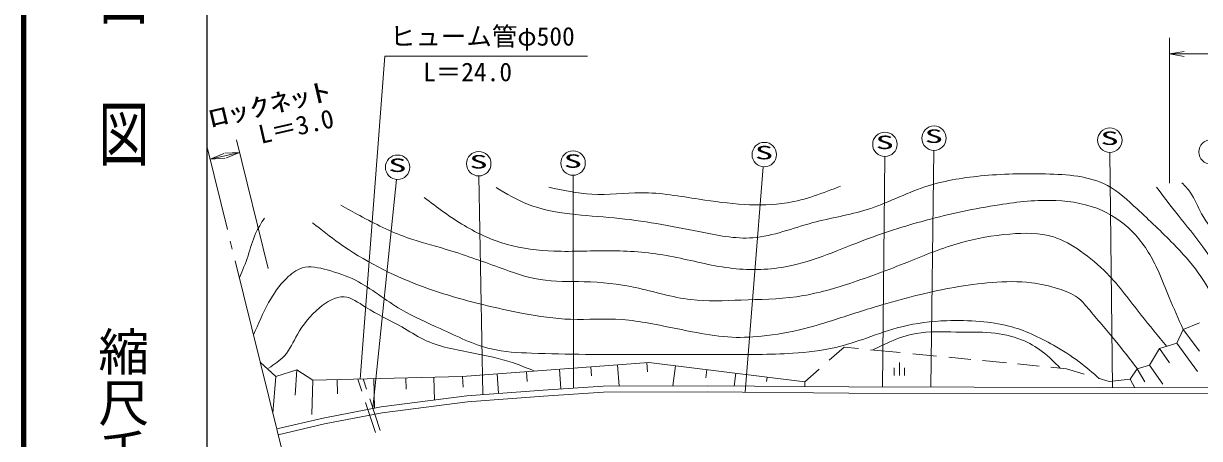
# Model space of a CAD drawing. Units: millimetres, scale not verified. Extents: x 40000 to 680000, y 20000 to 380000.
# Drawn here: x 40000 to 155386, y 279974 to 320741 of the extents above; entities that cross this region are included whole.
import ezdxf
from ezdxf.enums import TextEntityAlignment as Align

# ---------------------------------------------------------------- set-up
doc = ezdxf.new("R2010")
doc.units = ezdxf.units.MM
doc.header["$LTSCALE"] = 1000
for name, color, linetype, lineweight in [('M-BGD', 7, 'Continuous', 13), ('M-BMK-SRVR', 3, 'Continuous', 13), ('M-STR-STR3', 7, 'Continuous', 13), ('M-STR-STRC', 7, 'Continuous', 13), ('M-TTL', 7, 'Continuous', 13), ('M-TTL-BAND', 7, 'Continuous', 25)]:
    doc.layers.add(name, color=color, linetype=linetype, lineweight=lineweight)
doc.styles.add('@ＭＳ ゴシック', font='')
doc.styles.add('ＭＳ ゴシック', font='')
doc.styles.get('@ＭＳ ゴシック').set_extended_font_data('@MS Gothic')
doc.styles.get('ＭＳ ゴシック').set_extended_font_data('MS Gothic')

# ---------------------------------------------------------------- blocks, each defined once
blk = doc.blocks.new('open_arrow')
at = {"color": 0, "linetype": 'Continuous', "lineweight": -2}
blk.add_lwpolyline([(7.5, 1.25), (0, 0), (7.5, -1.25)], dxfattribs=at)

msp = doc.modelspace()

# ---------------------------------------------------------------- linework, layer by layer
at = {"layer": 'M-BGD'}
for p, q in [((153780, 290688), (155387, 291340)), ((153172, 289328), (153780, 290688)), ((153780, 290688), (155384, 288551)), ((120511, 288950), (119054, 287654)), ((121916, 288814), (120511, 288950)), ((126007, 288417), (123095, 288700)), ((150494, 287185), (151449, 288806)), ((151449, 288806), (153172, 289328)), ((151449, 288806), (152455, 287418)), ((153172, 289328), (155190, 286562)), ((64749, 286063), (63229, 287484)), ((101359, 287432), (83024, 286063)), ((101215, 286516), (101148, 287416)), ((116675, 285537), (101359, 287432)), ((125943, 287425), (125943, 286175)), ((129590, 288070), (127269, 288295)), ((132966, 287742), (130792, 287953)), ((136444, 287405), (134087, 287634)), ((66832, 286718), (64749, 286063)), ((66832, 286718), (66666, 284245)), ((68380, 285706), (66832, 286718)), ((86620, 284397), (86477, 286321)), ((89433, 285574), (89361, 286536)), ((92735, 284839), (92590, 286777)), ((95732, 286124), (95666, 287007)), ((98434, 285115), (98279, 287202)), ((103713, 285134), (103958, 287111)), ((106965, 285935), (107063, 286726)), ((109729, 285125), (109884, 286377)), ((118083, 286790), (116675, 285537)), ((125443, 286925), (125443, 286175)), ((126443, 286175), (126443, 286925)), ((139651, 287094), (137538, 287299)), ((142339, 286833), (140800, 286983)), ((144071, 286307), (142339, 286833)), ((148569, 285796), (149264, 286823)), ((149264, 286823), (150494, 287185)), ((149264, 286823), (150023, 285526)), ((150494, 287185), (151778, 285305)), ((64749, 286063), (64468, 282473)), ((68380, 285706), (68287, 282317)), ((83024, 286063), (68380, 285706)), ((70816, 284349), (70782, 285764)), ((73190, 284637), (72798, 285814)), ((73654, 284826), (73321, 285826)), ((74441, 282952), (74370, 285852)), ((77556, 284820), (77529, 285929)), ((80325, 283752), (80270, 285996)), ((83149, 285024), (83071, 286066)), ((90978, 284724), (96873, 285110)), ((96873, 285110), (107086, 285145)), ((107086, 285145), (120983, 285040)), ((112903, 285558), (112958, 285997)), ((116675, 285537), (116675, 285072)), ((120983, 285040), (166152, 284925)), ((146519, 285563), (145438, 285892)), ((148569, 285796), (146519, 285563)), ((148569, 285796), (149042, 284968)), ((75007, 280761), (73971, 283874)), ((75080, 283075), (83503, 284162)), ((83503, 284162), (90978, 284724)), ((83564, 283565), (91020, 284125)), ((91020, 284125), (96894, 284510)), ((96894, 284510), (107085, 284545)), ((107085, 284545), (120980, 284440)), ((120980, 284440), (166150, 284325)), ((69395, 281987), (75080, 283075)), ((74546, 280562), (73565, 283511)), ((75175, 282482), (83564, 283565)), ((64855, 280909), (69395, 281987)), ((69520, 281400), (75175, 282482)), ((64993, 280325), (69520, 281400))]:
    msp.add_line(p, q, dxfattribs=at)
for points, knots in [([(157170, 293166), (156568, 294220), (155966, 295274), (155259, 296256), (154534, 297264), (153697, 298196), (152832, 299087), (151682, 300272), (150481, 301384), (149259, 302526), (148349, 303376), (147426, 304244), (146361, 304818), (144580, 305776), (142398, 305914), (140293, 305964), (138109, 306015), (136009, 305972), (133889, 305762), (132047, 305579), (130191, 305270), (128428, 304683), (126502, 304041), (124687, 303068), (122765, 302458), (121036, 301910), (119219, 301656), (117440, 301177), (115474, 300648), (113554, 299844), (111575, 299694), (109821, 299561), (108021, 299941), (106249, 300301), (103472, 300865), (100766, 301378), (97957, 301649), (95081, 301927), (92098, 301949), (89463, 302998), (88391, 303424), (87376, 304020), (86362, 304616)], [0, 0, 0, 0, 1, 1, 1, 2, 2, 2, 3, 3, 3, 4, 4, 4, 5, 5, 5, 6, 6, 6, 7, 7, 7, 8, 8, 8, 9, 9, 9, 10, 10, 10, 11, 11, 11, 12, 12, 12, 13, 13, 13, 14, 14, 14, 14]), ([(91558, 304659), (92954, 304347), (94349, 304036), (95760, 303967), (97364, 303889), (98988, 304126), (100602, 304121), (102508, 304115), (104401, 303772), (106289, 303481), (107762, 303253), (109232, 303058), (110722, 302968), (112125, 302884), (113547, 302894), (114923, 303122), (116725, 303420), (118450, 304091), (120175, 304762)], [0, 0, 0, 0, 1, 1, 1, 2, 2, 2, 3, 3, 3, 4, 4, 4, 5, 5, 5, 6, 6, 6, 6]), ([(159038, 294429), (158565, 294979), (158092, 295528), (157650, 296102), (156976, 296974), (156373, 297901), (155724, 298793), (154951, 299856), (154112, 300869), (153296, 301900), (152569, 302817), (151861, 303747), (151152, 304678)], [0, 0, 0, 0, 1, 1, 1, 2, 2, 2, 3, 3, 3, 4, 4, 4, 4]), ([(160816, 295793), (160302, 296212), (159787, 296632), (159334, 297108), (158669, 297809), (158138, 298632), (157540, 299405), (156871, 300272), (156118, 301077), (155593, 302031), (155205, 302736), (154942, 303524), (154477, 304175), (154242, 304505), (153955, 304799), (153668, 305094)], [0, 0, 0, 0, 1, 1, 1, 2, 2, 2, 3, 3, 3, 4, 4, 4, 5, 5, 5, 5]), ([(79319, 303634), (80600, 302669), (81881, 301703), (83261, 300883), (84576, 300101), (85981, 299451), (87451, 299035), (88942, 298612), (90499, 298431), (92050, 298377), (93971, 298311), (95883, 298441), (97800, 298418), (99685, 298396), (101574, 298227), (103427, 297885), (105253, 297547), (107043, 297042), (108889, 296776), (110711, 296513), (112587, 296484), (114392, 296776), (117101, 297214), (119651, 298375), (122237, 299363), (124318, 300158), (126423, 300840), (128561, 301416), (130923, 302053), (133325, 302560), (135748, 302936), (137583, 303220), (139430, 303429), (141293, 303347), (142856, 303278), (144430, 303003), (145852, 302361), (147078, 301807), (148191, 300978), (149096, 299979), (150047, 298930), (150769, 297692), (151355, 296406), (151743, 295554), (152070, 294682), (152423, 293819), (152852, 292766), (153319, 291729), (153786, 290691)], [0, 0, 0, 0, 1, 1, 1, 2, 2, 2, 3, 3, 3, 4, 4, 4, 5, 5, 5, 6, 6, 6, 7, 7, 7, 8, 8, 8, 9, 9, 9, 10, 10, 10, 11, 11, 11, 12, 12, 12, 13, 13, 13, 14, 14, 14, 15, 15, 15, 16, 16, 16, 16]), ([(152176, 289026), (151331, 290039), (150486, 291052), (149671, 292094), (148578, 293491), (147539, 294941), (146303, 296201), (145517, 297003), (144650, 297728), (143716, 298377), (142883, 298956), (141997, 299474), (141046, 299774), (139696, 300199), (138219, 300182), (136775, 300061), (135115, 299922), (133501, 299644), (131929, 299199), (130169, 298700), (128463, 297992), (126754, 297310), (124880, 296561), (123005, 295845), (121087, 295215), (119366, 294650), (117612, 294155), (115830, 293901), (114043, 293646), (112228, 293633), (110408, 293572), (108757, 293517), (107102, 293421), (105480, 293613), (103641, 293831), (101845, 294419), (100018, 294804), (98370, 295152), (96696, 295333), (95007, 295379), (93562, 295419), (92106, 295359), (90695, 295585), (89323, 295804), (87992, 296294), (86670, 296776), (84907, 297419), (83159, 298049), (81372, 298583), (80112, 298960), (78832, 299289), (77594, 299733), (76004, 300303), (74481, 301061), (72994, 301868), (72374, 302205), (71760, 302550), (71146, 302895)], [0, 0, 0, 0, 1, 1, 1, 2, 2, 2, 3, 3, 3, 4, 4, 4, 5, 5, 5, 6, 6, 6, 7, 7, 7, 8, 8, 8, 9, 9, 9, 10, 10, 10, 11, 11, 11, 12, 12, 12, 13, 13, 13, 14, 14, 14, 15, 15, 15, 16, 16, 16, 17, 17, 17, 18, 18, 18, 19, 19, 19, 19]), ([(61183, 295763), (61484, 296476), (61785, 297189), (62028, 297926), (62270, 298655), (62454, 299407), (62768, 300102), (63006, 300631), (63318, 301126), (63630, 301622)], [0, 0, 0, 0, 1, 1, 1, 2, 2, 2, 3, 3, 3, 3]), ([(149288, 286831), (148573, 287758), (147859, 288686), (147122, 289591), (146251, 290661), (145349, 291699), (144445, 292767), (144127, 293143), (143809, 293523), (143426, 293816), (142890, 294227), (142227, 294468), (141564, 294674), (140681, 294949), (139798, 295163), (138899, 295277), (137626, 295437), (136321, 295397), (135030, 295295), (133777, 295195), (132537, 295037), (131306, 294820), (130211, 294627), (129122, 294388), (128039, 294127), (126758, 293818), (125486, 293478), (124224, 293104), (122694, 292652), (121180, 292151), (119661, 291662), (118663, 291342), (117663, 291027), (116649, 290768), (115254, 290412), (113832, 290159), (112396, 290020), (111297, 289913), (110190, 289872), (109092, 289947), (107927, 290026), (106772, 290234), (105624, 290458), (104198, 290736), (102782, 291038), (101353, 291297), (100481, 291456), (99605, 291598), (98724, 291663), (97052, 291784), (95364, 291624), (93686, 291681), (92124, 291733), (90571, 291974), (89032, 292265), (87733, 292511), (86444, 292792), (85162, 293105), (83032, 293623), (80919, 294224), (78865, 295003), (76081, 296058), (73403, 297437), (70982, 299158), (70082, 299797), (69218, 300484), (68353, 301170)], [0, 0, 0, 0, 1, 1, 1, 2, 2, 2, 3, 3, 3, 4, 4, 4, 5, 5, 5, 6, 6, 6, 7, 7, 7, 8, 8, 8, 9, 9, 9, 10, 10, 10, 11, 11, 11, 12, 12, 12, 13, 13, 13, 14, 14, 14, 15, 15, 15, 16, 16, 16, 17, 17, 17, 18, 18, 18, 19, 19, 19, 20, 20, 20, 21, 21, 21, 22, 22, 22, 22]), ([(62572, 290142), (63030, 291221), (63488, 292301), (64051, 293319), (64528, 294179), (65080, 294995), (65801, 295708), (66251, 296151), (66766, 296555), (67339, 296725), (68105, 296952), (68975, 296760), (69798, 296535), (70782, 296268), (71699, 295954), (72565, 295519), (74132, 294730), (75527, 293542), (77058, 292634), (78280, 291908), (79589, 291361), (80889, 290765), (82526, 290015), (84149, 289187), (85878, 288779), (87165, 288475), (88511, 288404), (89851, 288353), (93389, 288219), (96887, 288228), (100398, 288235), (103153, 288241), (105915, 288245), (108675, 288235), (110946, 288227), (113214, 288208), (115485, 288353), (116901, 288444), (118318, 288598), (119695, 288921), (120720, 289161), (121723, 289495), (122721, 289843), (123866, 290242), (125003, 290660), (126174, 290954), (127607, 291314), (129091, 291488), (130573, 291546), (131670, 291588), (132765, 291566), (133860, 291475), (134808, 291395), (135755, 291263), (136674, 291025), (138217, 290626), (139679, 289929), (141072, 289134), (141942, 288637), (142785, 288102), (143579, 287502), (144261, 286986), (144908, 286421), (145554, 285857)], [0, 0, 0, 0, 1, 1, 1, 2, 2, 2, 3, 3, 3, 4, 4, 4, 5, 5, 5, 6, 6, 6, 7, 7, 7, 8, 8, 8, 9, 9, 9, 10, 10, 10, 11, 11, 11, 12, 12, 12, 13, 13, 13, 14, 14, 14, 15, 15, 15, 16, 16, 16, 17, 17, 17, 18, 18, 18, 19, 19, 19, 20, 20, 20, 21, 21, 21, 21]), ([(90133, 286594), (89420, 286887), (88707, 287180), (87980, 287425), (86733, 287844), (85444, 288119), (84137, 288369), (82452, 288691), (80737, 288970), (79216, 289717), (78495, 290071), (77817, 290529), (77126, 290930), (75960, 291607), (74754, 292120), (73553, 292885), (72868, 293322), (72185, 293841), (71463, 293897), (70637, 293961), (69759, 293419), (69036, 292818), (68110, 292048), (67436, 291179), (66879, 290189), (66477, 289475), (66136, 288698), (65598, 288099), (65166, 287618), (64607, 287252), (64047, 286886)], [0, 0, 0, 0, 1, 1, 1, 2, 2, 2, 3, 3, 3, 4, 4, 4, 5, 5, 5, 6, 6, 6, 7, 7, 7, 8, 8, 8, 9, 9, 9, 10, 10, 10, 10]), ([(141728, 286893), (141164, 287453), (140601, 288013), (139972, 288497), (139350, 288976), (138664, 289380), (137935, 289676), (136990, 290059), (135974, 290262), (134959, 290355), (133796, 290461), (132634, 290423), (131463, 290435), (130165, 290447), (128855, 290520), (127588, 290295), (126704, 290138), (125841, 289836), (125011, 289476), (124439, 289228), (123884, 288952), (123328, 288677)], [0, 0, 0, 0, 1, 1, 1, 2, 2, 2, 3, 3, 3, 4, 4, 4, 5, 5, 5, 6, 6, 6, 7, 7, 7, 7])]:
    msp.add_open_spline(points, degree=3, knots=knots, dxfattribs=at)
at = {"layer": 'M-BMK-SRVR'}
for p, q in [((58047, 308453), (60011, 300506)), ((60290, 299374), (60487, 298577)), ((60774, 297417), (65862, 276832))]:
    msp.add_line(p, q, dxfattribs=at)
at = {"layer": 'M-STR-STR3'}
for p, q in [((152432, 305049), (152432, 319334)), ((73036, 285819), (75451, 317517)), ((75451, 317517), (95343, 317517)), ((152432, 317754), (229128, 317754)), ((63993, 296674), (60895, 309328)), ((58299, 307430), (61203, 308069))]:
    msp.add_line(p, q, dxfattribs=at)
at = {"layer": 'M-STR-STRC'}
for p, q in [((129041, 285019), (129323, 308276)), ((124282, 285031), (124507, 307672)), ((146866, 284974), (146603, 308079)), ((93958, 284919), (93925, 305833)), ((110812, 284517), (112588, 306667)), ((74276, 282958), (76584, 305429)), ((85084, 284281), (84691, 305765))]:
    msp.add_line(p, q, dxfattribs=at)
for centre in [(129337, 309476), (146589, 309278), (124519, 308872), (156523, 308122), (84669, 306965), (93923, 307033), (112684, 307864), (76707, 306623)]:
    msp.add_circle(centre, 1200, dxfattribs=at)
at = {"layer": 'M-TTL', "color": 2, "lineweight": 140}
msp.add_line((40000, 380000), (40000, 20000), dxfattribs=at)
at = {"layer": 'M-TTL-BAND'}
msp.add_line((58000, 370000), (58000, 20000), dxfattribs=at)

# ---------------------------------------------------------------- block references
at = {"layer": 'M-STR-STR3', "xscale": 193, "yscale": 193}
msp.add_blockref('open_arrow', (152432, 317754), dxfattribs=at)
for p, rotation in [((61203, 308069), 192.4), ((58299, 307430), 12.4)]:
    msp.add_blockref('open_arrow', p, dxfattribs=dict(at, rotation=rotation))

# ---------------------------------------------------------------- texts
at = {"layer": 'M-STR-STR3', "style": 'ＭＳ ゴシック'}
for s, p in [('ヒューム管φ500', (75952, 318017)), ('L＝24.0', (79202, 314517))]:
    msp.add_text(s, height=1833, dxfattribs=at).set_placement(p, align=Align.BOTTOM_LEFT)
at = {"layer": 'M-STR-STR3', "style": 'ＭＳ ゴシック', "width": 1.65}
msp.add_text('ﾛｯｸﾈｯﾄ', height=1833, rotation=13.257, dxfattribs=at).set_placement((58454, 309935), align=Align.BOTTOM_LEFT)
at = {"layer": 'M-STR-STR3', "style": 'ＭＳ ゴシック'}
msp.add_text('L＝3.0', height=1833, rotation=12.876, dxfattribs=at).set_placement((63427, 308377), align=Align.BOTTOM_LEFT)
at = {"layer": 'M-STR-STRC', "style": 'ＭＳ ゴシック', "width": 2}
for p in [(123600, 308009), (128419, 308614), (145670, 308416), (111766, 307001), (75788, 305760), (83750, 306102), (93004, 306170)]:
    msp.add_text('S', height=1320, dxfattribs=at).set_placement(p, align=Align.BOTTOM_LEFT)
at = {"layer": 'M-TTL-BAND', "style": '@ＭＳ ゴシック', "width": 1.4}
msp.add_text('平  面  図', height=3666, rotation=270, dxfattribs=at).set_placement((49777, 306475), align=Align.MIDDLE_RIGHT)
at = {"layer": 'M-TTL-BAND', "style": '@ＭＳ ゴシック'}
msp.add_text('縮尺千分の一', height=3666, rotation=270, dxfattribs=at).set_placement((49777, 261030), align=Align.MIDDLE_RIGHT)

doc.saveas('drawing.dxf')
